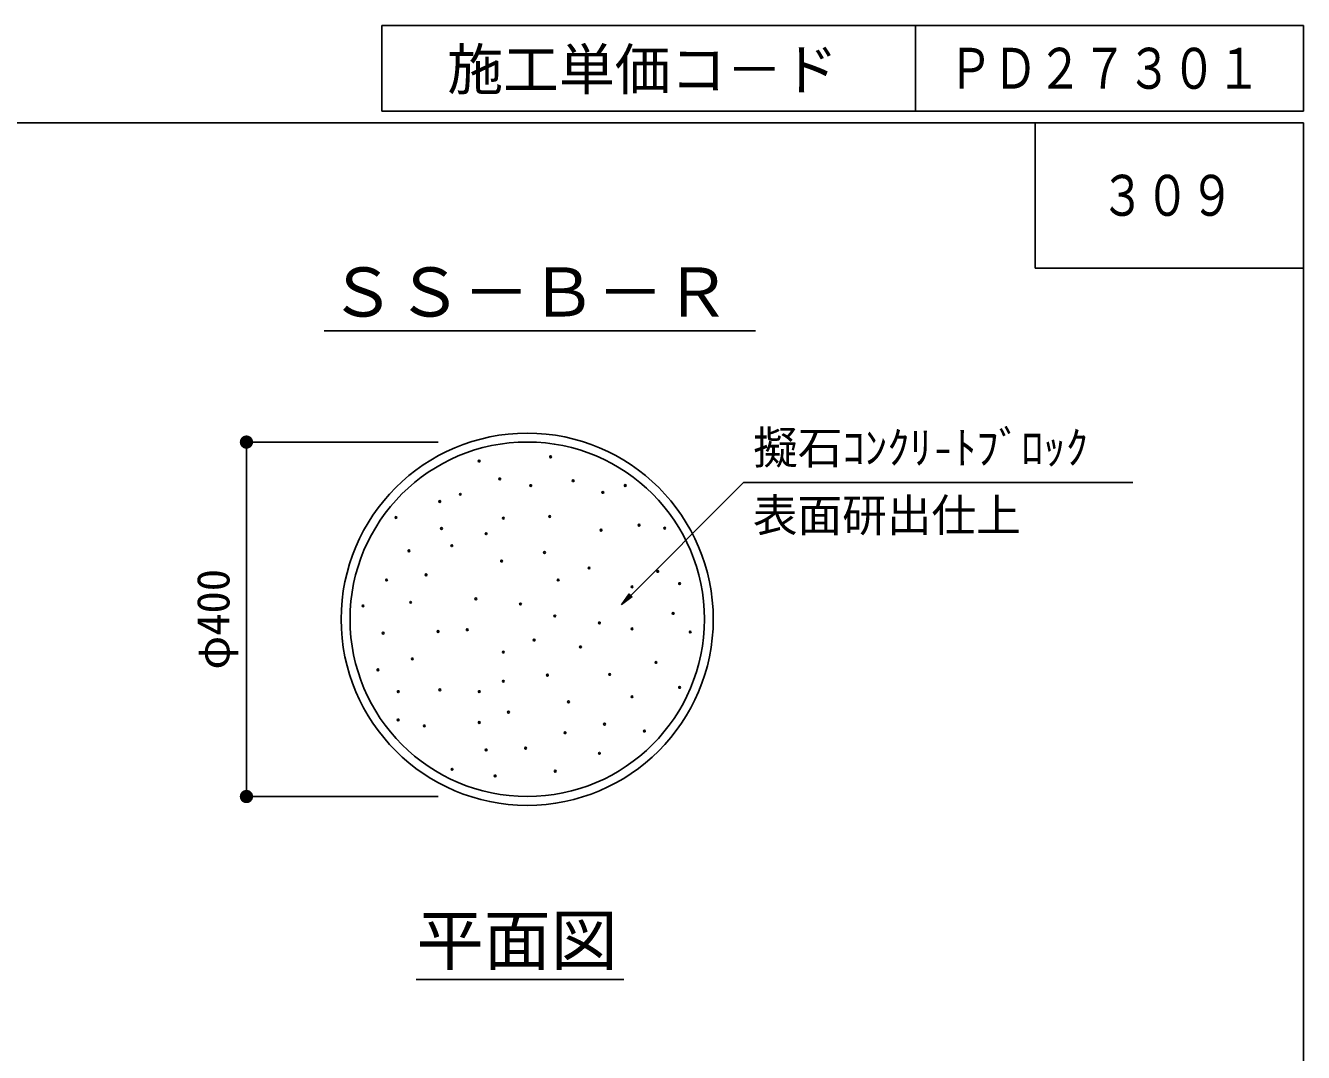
# Model space of a CAD drawing. Units: millimetres at full size, sheet at 1:20; details may follow other scales. Extents: x 103 to 5579, y 2009 to 5743.
# Drawn here: x 4137 to 5579, y 4584 to 5743 of the extents above; entities that cross this region are included whole.
import ezdxf
from ezdxf.enums import TextEntityAlignment as Align

# ---------------------------------------------------------------- set-up
doc = ezdxf.new("R2010")
doc.units = ezdxf.units.MM
doc.header["$LTSCALE"] = 20
for name, color, linetype, lineweight in [('0_2', 7, 'Continuous', 25), ('_0-0_', 7, 'Continuous', 25), ('ハッチ', 4, 'Continuous', 25), ('寸法', 3, 'Continuous', 25), ('本体', 7, 'Continuous', 25)]:
    doc.layers.add(name, color=color, linetype=linetype, lineweight=lineweight)
doc.styles.add('ＭＳ ゴシック', font='')
doc.styles.get('ＭＳ ゴシック').set_extended_font_data('MS Gothic')

# ---------------------------------------------------------------- blocks, each defined once
blk = doc.blocks.new('filled_dot')
at = {"color": 0, "linetype": 'Continuous', "lineweight": -2, "const_width": 1.25}
blk.add_lwpolyline([(-0.625, 0, 1), (0.625, 0, 1)], format="xyb", close=True, dxfattribs=at)

msp = doc.modelspace()

# ---------------------------------------------------------------- hatches: boundary and pattern name
at = {"layer": '0_2'}
msp.add_hatch(color=256, dxfattribs=at).paths.add_polyline_path([(4809.55, 5089.21), (4818.47, 5101.5), (4821.83, 5098.14)])

# ---------------------------------------------------------------- linework, layer by layer
msp.add_lwpolyline([(4809.55, 5089.21), (4947.47, 5227.14), (5386.76, 5227.14)], dxfattribs=at)
at = {"layer": '0_2', "lineweight": 13}
msp.add_lwpolyline([(4809.55, 5089.21), (4818.47, 5101.5), (4821.83, 5098.14)], close=True, dxfattribs=at)
at = {"layer": '_0-0_'}
for p, q in [((4539.19, 5742.73), (5579.41, 5742.73)), ((4539.19, 5742.73), (4539.19, 5645.97)), ((5141.58, 5742.73), (5141.58, 5645.97)), ((5579.41, 5742.73), (5579.41, 5645.97)), ((4539.19, 5645.97), (5579.41, 5645.97)), ((5276.71, 5633), (5276.71, 5469)), ((5579.41, 5469), (5276.71, 5469))]:
    msp.add_line(p, q, dxfattribs=at)
at = {"layer": '_0-0_', "color": 6}
msp.add_lwpolyline([(5579.41, 5633), (103.15, 5633), (103.15, 2009.37), (5579.41, 2009.37)], close=True, dxfattribs=at)
at = {"layer": 'ハッチ'}
for centre in [(4648.98, 5251.3), (4729.6, 5256.11), (4672.22, 5231.14), (4707.2, 5223.62), (4755.07, 5229.1), (4813.83, 5223.65), (4627.67, 5213.71), (4788.55, 5215.87), (4604.45, 5205.61), (4555.12, 5187.58), (4676.2, 5186.81), (4728.5, 5188.75), (4829.48, 5178.97), (4606.47, 5175.19), (4656.83, 5169.38), (4786.61, 5173.25), (4858.35, 5175.55), (4569.67, 5150.01), (4618.09, 5155.82), (4674.27, 5138.39), (4722.69, 5148.07), (4589.04, 5122.89), (4773.06, 5130.64), (4850.54, 5126.77), (4544.49, 5117.08), (4738.19, 5117.08), (4821.48, 5109.33), (4875.2, 5113.03), (4571.6, 5091.9), (4645.21, 5095.77), (4517.82, 5087.78), (4695.57, 5089.96), (4867.98, 5079.34), (4734.32, 5076.4), (4784.68, 5068.65), (4540.61, 5057.03), (4602.6, 5058.97), (4635.53, 5060.91), (4711.07, 5049.28), (4821.48, 5061.91), (4887.24, 5058.4), (4676.2, 5035.72), (4763.37, 5041.54), (4573.54, 5027.98), (4848.6, 5024.1), (4534.66, 5015.64), (4725.99, 5009.63), (4796.3, 5010.54), (4557.63, 4991.1), (4604.53, 4993.11), (4649.09, 4991.17), (4676.2, 5002.8), (4875.21, 4995.88), (4749.81, 4979.55), (4821.48, 4985.36), (4682.02, 4967.93), (4557.53, 4959.13), (4587.1, 4952.43), (4649.09, 4956.31), (4790.49, 4954.37), (4745.94, 4944.68), (4835.5, 4946.58), (4656.83, 4925.31), (4701.39, 4927.25), (4784.68, 4921.44), (4618.37, 4903.43), (4666.99, 4895.95), (4734.84, 4901.29)]:
    msp.add_circle(centre, 1, dxfattribs=at)
at = {"layer": '寸法'}
for p, q in [((4474.13, 5398.25), (4961.06, 5398.25)), ((4386.27, 5272.7), (4386.27, 4872.73)), ((4602.62, 5272.7), (4386.27, 5272.7)), ((4602.62, 4872.73), (4386.27, 4872.73)), ((4577.75, 4666.06), (4812.32, 4666.06))]:
    msp.add_line(p, q, dxfattribs=at)
at = {"layer": '本体'}
for radius in [210, 200]:
    msp.add_circle((4703.21, 5072.77), radius, dxfattribs=at)

# ---------------------------------------------------------------- block references
at = {"layer": '寸法', "xscale": 6, "yscale": 6}
for p, rotation in [((4386.27, 5272.7), 270), ((4386.27, 4872.73), 90)]:
    msp.add_blockref('filled_dot', p, dxfattribs=dict(at, rotation=rotation))

# ---------------------------------------------------------------- texts
at = {"layer": '_0-0_', "style": 'ＭＳ ゴシック'}
msp.add_text('施工単価コ－ド', height=46.19, dxfattribs=at).set_placement((4833.47, 5693.34), align=Align.MIDDLE_CENTER)
at = {"layer": '_0-0_', "style": 'ＭＳ ゴシック', "width": 0.8}
for s, p in [('ＰＤ２７３０１', (5354.97, 5694.49)), ('３０９', (5425.69, 5551.14))]:
    msp.add_text(s, height=46.19, dxfattribs=at).set_placement(p, align=Align.MIDDLE_CENTER)
at = {"layer": '_0-0_', "color": 3, "style": 'ＭＳ ゴシック'}
for s, p in [('擬石ｺﾝｸﾘ-ﾄﾌﾞﾛｯｸ', (4958.32, 5236.93)), ('表面研出仕上', (4957.9, 5160.59))]:
    msp.add_text(s, height=36.95, dxfattribs=at).set_placement(p, align=Align.BOTTOM_LEFT)
at = {"layer": '寸法', "style": 'ＭＳ ゴシック'}
for s, p in [('ＳＳ－Ｂ－Ｒ', (4479.39, 5397.75)), ('平面図\u3000', (4578.39, 4666.2))]:
    msp.add_text(s, height=55.43, dxfattribs=at).set_placement(p, align=Align.BOTTOM_LEFT)
msp.add_text('φ400', height=36.95, rotation=90, dxfattribs=at).set_placement((4378.22, 5072.72), align=Align.BOTTOM_CENTER)

doc.saveas('drawing.dxf')
